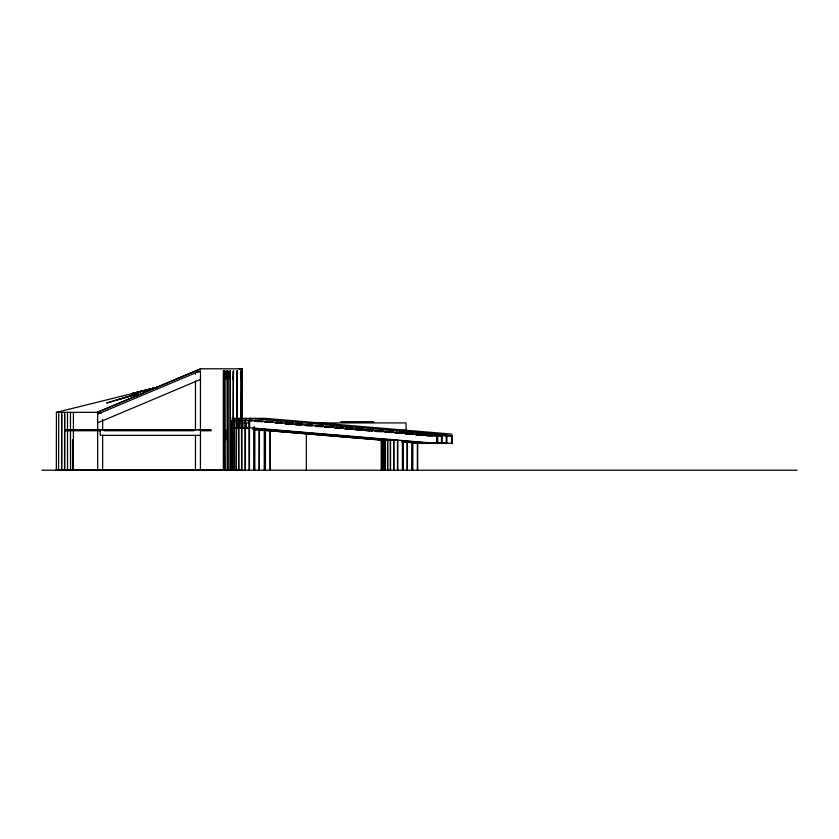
<?xml version="1.0" encoding="UTF-8"?>
<svg xmlns="http://www.w3.org/2000/svg" width="839" height="839" viewBox="0 0 839 839"><rect width="100%" height="100%" fill="white"/><g stroke="black" fill="none" stroke-linecap="round" stroke-linejoin="round"><path stroke-width="1.26" d="M97.702 414.109L200.458 370.775L200.437 470.197M97.702 422.814L200.458 379.48M200.773 368.803L97.02 412.348M138.057 393.68L106.658 403.014L138.288 393.68L117.124 399.899M135.887 396.071L138.383 395.337M135.719 395.651L138.236 394.938M156.652 387.461L132.572 393.68L156.62 387.461L144.822 390.575M132.499 393.68L144.56 390.575L132.363 393.68M132.216 393.68L144.476 390.575M132.048 393.68L156.935 387.461M131.943 393.68L156.998 387.461L56.423 412.348L56.339 470.197M238.958 368.803L242.093 368.803M223.594 370.67L223.646 470.197M224.38 370.67L224.474 470.197M227.883 371.32L227.747 470.197M230.368 371.299L230.211 470.197M233.211 371.289L233.41 420.748M200.437 371.824L195.466 371.824L195.466 374.414M241.181 371.761L240.919 420.979M225.764 379.375L225.964 370.67L225.817 470.197M227.946 379.375L227.684 370.67L227.883 470.197M230.452 379.375L230.127 370.67L230.368 470.197M233.116 379.375L233.515 370.67L232.99 427.691M241.317 379.375L240.783 379.375L240.783 370.67L241.317 370.67L241.181 420.979M56.339 412.348L97.408 412.348L200.668 368.803L242.345 368.803L242.345 420.8M101.414 413.061L97.649 413.061L97.691 470.197M58.74 413.585L58.583 470.197M67.508 413.522L67.508 470.197M70.466 413.501L70.497 470.197M232.004 418.357L265.26 418.357L451.906 434.12L421.126 434.12M233.211 420.224L233.085 470.197M237.101 427.911L234.301 427.691L234.637 420.224M236.598 420.224L236.231 470.197M238.643 470.197L238.57 420.224L239.115 420.224M241.611 470.197L241.517 420.224L242.167 420.224M245.124 470.197L245.009 420.224L245.775 420.224M249.183 470.197L249.047 420.224L252.529 420.444M232.004 420.433L254.385 420.433M340.77 421.681L373.67 421.681M241.957 422.919L239.975 422.919L239.964 427.9L241.957 427.9M245.303 422.919L242.953 422.919L242.953 427.9L245.303 427.9M249.529 422.919L246.477 422.919L246.477 427.9L249.529 427.9M313.272 422.919L406.055 422.919L406.055 430.386L402.227 430.386M232.34 427.691L232.225 420.224L232.277 470.197M236.158 427.691L239.031 427.911M238.57 427.691L241.496 427.911M241.517 427.691L245.806 428.016M245.009 427.691L249.361 428.016M249.047 427.691L437.402 443.453L437.402 435.986L249.047 420.224M64.593 429.641L211.176 429.641M200.458 429.767L100.198 429.767L100.198 435.368L200.458 435.368M225.764 429.767L225.764 439.72M64.593 430.764L100.575 430.764M104.225 430.764L193.893 430.764M200.773 430.764L211.176 430.764M395.117 432.872L403.003 432.872M437.727 435.986L436.888 435.986L436.888 443.453L437.727 443.453L437.727 435.986L415.557 434.13M441.482 435.986L442.08 435.986L442.08 443.453L441.482 443.453L441.482 435.986L415.452 433.794M446.925 435.986L446.264 435.986L446.264 443.453L446.925 443.453L446.925 435.986L420.287 433.794M451.55 435.986L452.273 435.986L452.273 443.453L451.55 443.453L451.55 435.986L424.135 433.669M73.402 439.72L72.542 439.72L72.542 470.197M388.877 440.339L390.754 440.339M391.687 440.339L393.9 440.339L253.21 428.666M395.001 440.339L397.56 440.339M421.43 443.453L401.766 441.817M423.244 443.453L402.395 441.713M424.964 443.453L401.787 441.492M427.187 443.453L427.712 443.453L402.468 441.387M429.914 443.453L430.554 443.453L421.461 442.688M433.144 443.453L433.889 443.453L402.007 440.842M56.339 470.081L242.345 470.081M41.95 470.197L797.05 470.197M249.309 418.357L437.14 434.12M259.817 420.664L262.418 420.884M270.231 421.535L272.832 421.755M279.345 422.3L281.946 422.52M289.759 423.181L292.36 423.401M300.173 424.052L302.774 424.272M319.701 425.698L322.302 425.918M330.115 426.569L332.726 426.789M339.229 427.345L343.141 427.67M349.643 428.215L352.254 428.435M360.057 429.086L362.668 429.306M369.17 429.862L373.082 430.187M379.585 430.732L383.496 431.057M389.999 431.613L392.61 431.823M400.413 432.484L403.024 432.704M409.526 433.249L413.438 433.574M419.94 434.13L442.08 435.986M255.318 420.339L261.831 420.884M265.732 421.209L272.245 421.755M276.157 422.09L282.659 422.636M285.26 422.856L291.773 423.401M295.674 423.726L302.187 424.272M306.099 424.607L312.601 425.153M316.513 425.478L323.015 426.023M325.626 426.243L332.129 426.789M336.04 427.124L342.543 427.67M346.455 427.995L352.957 428.54M355.568 428.76L363.371 429.421M365.982 429.641L372.485 430.187M375.096 430.407L382.899 431.057M385.51 431.277L393.313 431.938M395.924 432.158L412.84 433.574M255.14 420.664L261.663 421.209M265.575 421.535L272.098 422.09M276.01 422.416L282.523 422.961M285.134 423.181L292.958 423.842M295.569 424.052L302.092 424.607M306.004 424.933L312.528 425.478M316.439 425.803L322.963 426.359M325.563 426.569L332.087 427.124M334.698 427.345L342.522 427.995M345.133 428.215L352.957 428.876M355.568 429.086L363.392 429.746M366.003 429.967L372.516 430.512M375.127 430.732L382.951 431.393M385.562 431.613L393.386 432.263M395.998 432.484L402.521 433.029M405.122 433.249L412.956 433.91M245.313 420.224L252.308 420.769M254.92 420.989L262.754 421.65M264.914 421.87L271.899 422.416M275.307 422.73L282.355 423.286M285.69 423.59L292.801 424.167M295.412 424.387L301.946 424.933M305.406 425.258L312.402 425.803M315.527 426.097L322.847 426.684M324.609 426.852L332.401 427.512M334.604 427.67L342.448 428.32M344.598 428.54L352.894 429.201M355.044 429.421L362.238 430.008M364.839 430.229L372.621 430.879M375.106 431.057L382.941 431.718M392.086 432.484L385.091 431.938L391.624 432.505M402.542 433.354L395.547 432.809L402.007 433.375M405.059 433.595L412.987 434.235M415.137 434.455L422.132 435.001M425.593 435.326L432.578 435.871M245.009 420.224L251.501 420.769M255.392 421.094L261.873 421.639M265.774 421.965L270.955 422.395M276.146 422.835L281.338 423.265M285.229 423.59L291.72 424.135M295.611 424.461L300.802 424.901M305.994 425.331L311.185 425.772M316.376 426.202L321.557 426.642M325.459 426.967L331.94 427.512M334.541 427.722L341.022 428.268M344.913 428.593L351.405 429.138M355.296 429.463L361.787 430.008M365.678 430.334L372.17 430.879M376.061 431.204L381.252 431.634M405.898 433.7L411.089 434.141M416.28 434.571L421.472 435.011M425.363 435.336L431.854 435.881M241.517 420.224L248.669 420.769M254.899 421.314L259.062 421.639M264.904 422.185L268.155 422.395M275.297 423.055L278.548 423.265M285.04 423.81L288.941 424.135M295.181 424.681L298.034 424.901M305.186 425.551L308.427 425.772M315.579 426.422L318.82 426.642M324.672 427.177L329.213 427.512M335.065 428.047L338.306 428.268M344.808 428.813L348.699 429.138M354.803 429.683L359.092 430.008M364.955 430.554L369.485 430.879M375.348 431.424L378.588 431.634M385.08 432.179L388.981 432.505M395.075 433.05L399.374 433.375M405.227 433.92L408.467 434.141M415.62 434.791L418.86 435.011M425.352 435.546L429.253 435.881M238.57 420.224L245.617 420.769M243.111 420.769L236.336 420.224L236.357 470.197M234.301 420.224L242.67 420.769M239.734 420.769L232.004 420.224L232.004 470.197M431.068 442.573L442.08 443.453M253.252 428.341L398.567 440.517M401.724 441.062L430.302 443.453M253.2 428.886L391.089 440.412M253.263 429.107L387.461 440.297M253.85 429.432L385.646 440.297M253.158 429.432L383.57 440.297M430.082 434.109L452.273 435.986M290.367 422.856L292.968 423.076M309.853 424.492L312.454 424.712M320.246 425.373L322.847 425.593M330.639 426.243L333.24 426.464M339.732 427.009L342.333 427.229M350.125 427.89L352.726 428.11M360.518 428.76L363.119 428.981M370.911 429.641L373.512 429.862M380.015 430.407L382.605 430.627M389.107 431.173L392.998 431.498M399.5 432.043L403.391 432.379M409.893 432.924L413.784 433.249M441.104 442.573L452.273 443.453M435.871 442.573L446.264 443.453M437.203 435.986L437.203 443.453M417.707 443.17L417.707 470.197M417.35 443.17L417.35 470.197M412.798 443.17L412.798 470.197M412.431 443.17L412.295 470.197M411.97 443.17L411.97 470.197M407.397 441.88L407.397 470.197M407.104 441.88L407.104 470.197M403.003 441.88L403.003 470.197M402.668 440.601L402.741 470.197M402.416 440.601L402.416 470.197M397.728 440.601L397.728 470.197M397.466 440.601L397.466 470.197M393.879 440.601L393.879 470.197M393.648 440.601L393.648 470.197M390.544 439.311L390.544 470.197M390.345 439.311L390.345 470.197M387.723 440.601L387.723 470.197M387.555 440.601L387.555 470.197M385.405 440.601L385.405 470.197M385.279 440.601L385.279 470.197M382.332 440.601L382.269 470.197M381.535 439.311L381.567 470.197M381.315 440.601L381.305 470.197M306.34 432.955L306.34 470.197M270.347 430.91L270.347 470.197M269.99 430.91L269.99 470.197M265.439 429.599L265.439 470.197M265.072 429.599L265.072 470.197M264.6 429.599L264.6 470.197M264.275 429.599L264.275 470.197M259.398 429.599L259.356 470.197M259.104 429.599L259.104 470.197M254.731 429.599L254.731 470.197M254.469 429.599L254.469 470.197M254.385 426.978L254.385 470.197M254.123 426.978L254.123 470.197M249.571 420.224L249.571 427.691M249.435 420.433L249.435 470.197M245.47 420.224L245.355 470.197M241.905 420.224L241.905 427.691M241.81 420.433L241.81 470.197M238.895 420.224L238.895 427.691M238.811 420.433L238.811 470.197M237.531 422.919L237.531 427.9M237.038 420.832L237.038 371.457L236.808 420.832M234.501 420.224L234.448 470.197M223.342 370.67L223.342 470.197M195.466 380.885L195.466 430.071M195.466 435.252L195.466 470.197M102.662 419.552L102.662 429.935M102.662 435.137L102.662 470.197M73.413 413.491L73.402 470.197M64.645 470.197L64.645 413.543L64.54 470.197M61.698 470.197L61.698 413.564L61.572 470.197M2127.652 376.753A2561.771 1.07 0.3 0 1 2123.614 376.732M2438.029 378.588A2561.792 0.598 0.4 0 1 2436.907 378.578M156.767 387.461L132.143 393.68L156.82 387.461M237.154 370.67L236.692 379.375L237.154 370.67M383.612 470.197L383.612 440.601L383.517 470.197"/></g></svg>
